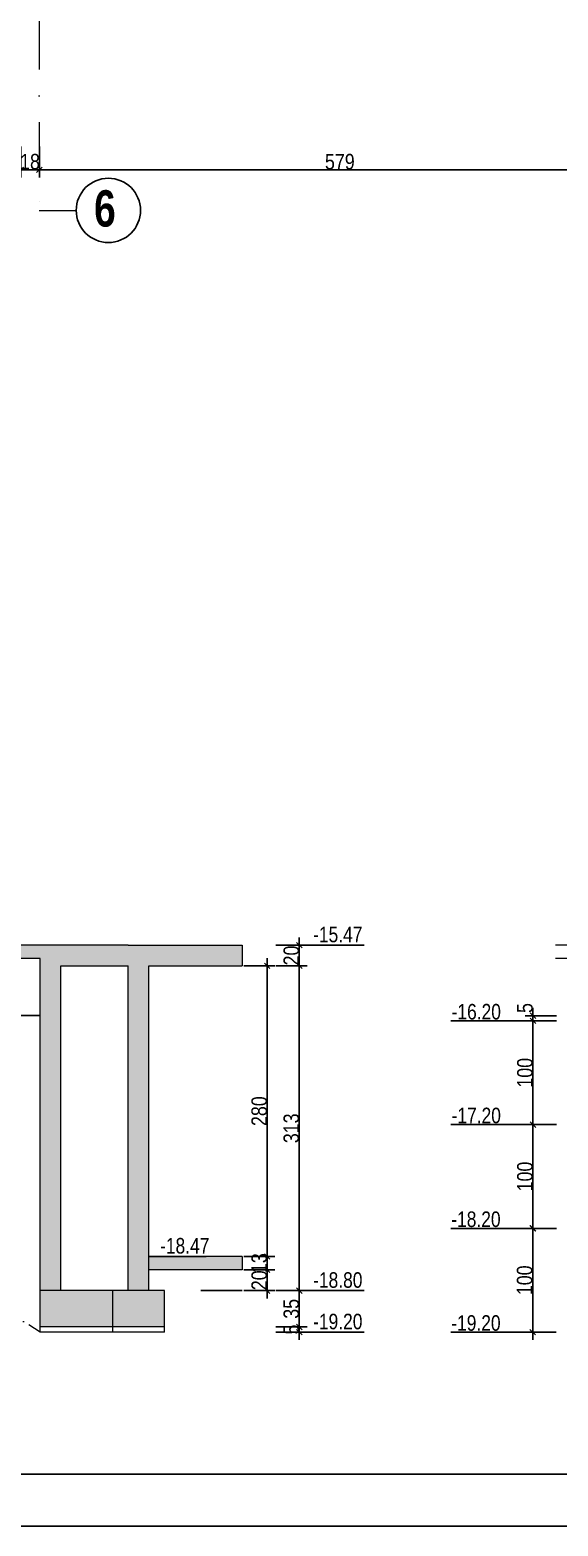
# Model space of a CAD drawing. Header units: centimetres. Extents: x 27441 to 36330, y -3271 to 929.
# Drawn here: x 30273 to 30782, y -3271 to -1829 of the extents above; entities that cross this region are included whole.
import ezdxf
from ezdxf.enums import TextEntityAlignment as Align

# ---------------------------------------------------------------- set-up
doc = ezdxf.new("R2010")
doc.units = ezdxf.units.CM
doc.header["$PDMODE"] = 1
doc.header["$PDSIZE"] = -2
doc.linetypes.add('CACHEX2', pattern=[19.05, 12.7, -6.35])
doc.linetypes.add('TIRETPTX2', pattern=[50.8, 25.4, -12.7, 0, -12.7])
for name, color, linetype in [('01_cote_gen', 4, 'Continuous'), ('01_linteaux', 2, 'Continuous'), ('01_poch_BN', 9, 'Continuous'), ('01_texte', 230, 'Continuous'), ('AA_COTES', 2, 'Continuous')]:
    doc.layers.add(name, color=color, linetype=linetype)
doc.layers.add('01_murs_coup', color=5, linetype='Continuous', lineweight=60)
doc.layers.add('01_tram_axes', color=2, linetype='TIRETPTX2', lineweight=9)
doc.styles.add('impact', font='impact.ttf')
doc.styles.add('MATTE_TXT', font='arial.ttf')
doc.styles.add('STYLE2', font='ARIALN.TTF')
doc.dimstyles.new('JB50', dxfattribs={"dimscale": 0.1, "dimtxt": 150, "dimasz": 15, "dimexe": 0.1, "dimexo": 0.1, "dimgap": 0.09, "dimtad": 1, "dimdec": 1, "dimdsep": 46, "dimtxsty": 'STYLE2', "dimblk1": 'BOND_G', "dimblk2": 'BOND_D', "dimsah": 1, "dimcen": 1.5, "dimdle": 0.01, "dimse1": 1, "dimse2": 1, "dimclrd": 4, "dimclre": 2, "dimclrt": 6, "dimazin": 2, "dimtfac": 2.333333, "dimtdec": 1, "dimtix": 1, "dimtmove": 2, "dimatfit": 3, "dimldrblk": 'BOND_G', "dimfxl": 1, "dimtolj": 1, "dimtzin": 0, "dimarcsym": 0})

# ---------------------------------------------------------------- blocks, each defined once
blk = doc.blocks.new('BOND_G')
at = {"layer": 'AA_COTES', "color": 0}
for p, q in [((0, -5), (0, 15)), ((5, 0), (-5, 0)), ((1.77, 1.77), (-1.77, -1.77))]:
    blk.add_line(p, q, dxfattribs=at)
blk = doc.blocks.new('BOND_D')
at = {"layer": 'AA_COTES', "color": 0}
for p, q in [((5, 0), (-5, 0)), ((-1.77, -1.77), (1.77, 1.77)), ((0, 5), (0, -15))]:
    blk.add_line(p, q, dxfattribs=at)
blk = doc.blocks.new('*D1221')
at = {"layer": '01_cote_gen', "color": 4, "lineweight": -2, "transparency": 16777216}
blk.add_line((30859.9, -1963.5), (30283.9, -1963.5), dxfattribs=at)
at = {"layer": 'Defpoints', "color": 0, "lineweight": 0, "transparency": 16777216}
for p in [(30861.4, -1909.8), (30282.4, -1931), (30282.4, -1963.5)]:
    blk.add_point(p, dxfattribs=at)
at = {"layer": '01_cote_gen', "color": 4, "lineweight": -2, "transparency": 16777216, "xscale": 1.5, "yscale": 1.5, "zscale": 1.5, "rotation": 180}
blk.add_blockref('BOND_D', (30282.4, -1963.5), dxfattribs=at)
at = {"layer": '01_cote_gen', "color": 4, "lineweight": -2, "transparency": 16777216, "xscale": 1.5, "yscale": 1.5, "zscale": 1.5}
blk.add_blockref('BOND_G', (30861.4, -1963.5), dxfattribs=at)
at = {"layer": '01_cote_gen', "color": 6, "lineweight": 0, "transparency": 16777216, "insert": (30571.9, -1955.8), "char_height": 15, "attachment_point": 5, "style": 'STYLE2'}
blk.add_mtext('\\A1;579', dxfattribs=at)
blk = doc.blocks.new('*D1222')
at = {"layer": '01_cote_gen', "color": 4, "lineweight": -2, "transparency": 16777216}
blk.add_line((30280.9, -1963.5), (30265.9, -1963.5), dxfattribs=at)
at = {"layer": 'Defpoints', "color": 0, "lineweight": 0, "transparency": 16777216}
for p in [(30282.4, -1931), (30264.4, -1935.7), (30264.4, -1963.5)]:
    blk.add_point(p, dxfattribs=at)
at = {"layer": '01_cote_gen', "color": 4, "lineweight": -2, "transparency": 16777216, "xscale": 1.5, "yscale": 1.5, "zscale": 1.5, "rotation": 180}
blk.add_blockref('BOND_D', (30264.4, -1963.5), dxfattribs=at)
at = {"layer": '01_cote_gen', "color": 4, "lineweight": -2, "transparency": 16777216, "xscale": 1.5, "yscale": 1.5, "zscale": 1.5}
blk.add_blockref('BOND_G', (30282.4, -1963.5), dxfattribs=at)
at = {"layer": '01_cote_gen', "color": 6, "lineweight": 0, "transparency": 16777216, "insert": (30273.4, -1955.8), "char_height": 15, "attachment_point": 5, "style": 'STYLE2'}
blk.add_mtext('\\A1;18', dxfattribs=at)
blk = doc.blocks.new('*D1313')
at = {"layer": '01_cote_gen', "color": 4, "lineweight": -2, "transparency": 16777216}
for p, q in [((30501.9, -3009.3), (30501.9, -3007.8)), ((30501.9, -3023.8), (30501.9, -3010.8)), ((30501.9, -3025.3), (30501.9, -3026.8))]:
    blk.add_line(p, q, dxfattribs=at)
at = {"layer": 'Defpoints', "color": 0, "lineweight": 0, "transparency": 16777216}
for p in [(30477.7, -3010.8), (30501.9, -3010.8), (30477.7, -3023.8)]:
    blk.add_point(p, dxfattribs=at)
at = {"layer": '01_cote_gen', "color": 4, "lineweight": -2, "transparency": 16777216, "xscale": 1.5, "yscale": 1.5, "zscale": 1.5}
for name, p, rotation in [('BOND_D', (30501.9, -3010.8), 270), ('BOND_G', (30501.9, -3023.8), 90)]:
    blk.add_blockref(name, p, dxfattribs=dict(at, rotation=rotation))
at = {"layer": '01_cote_gen', "color": 6, "lineweight": 0, "transparency": 16777216, "insert": (30494.3, -3017.3), "char_height": 15, "attachment_point": 5, "rotation": 90, "style": 'STYLE2'}
blk.add_mtext('\\A1;13', dxfattribs=at)
blk = doc.blocks.new('*D1314')
at = {"layer": '01_cote_gen', "color": 4, "lineweight": -2, "transparency": 16777216}
blk.add_line((30532.8, -2732.3), (30532.8, -3042.3), dxfattribs=at)
at = {"layer": 'Defpoints', "color": 0, "lineweight": 0, "transparency": 16777216}
for p in [(30510.3, -2730.8), (30477.7, -3043.8), (30532.8, -3043.8)]:
    blk.add_point(p, dxfattribs=at)
at = {"layer": '01_cote_gen', "color": 4, "lineweight": -2, "transparency": 16777216, "xscale": 1.5, "yscale": 1.5, "zscale": 1.5}
for name, p, rotation in [('BOND_G', (30532.8, -2730.8), 90), ('BOND_D', (30532.8, -3043.8), 270)]:
    blk.add_blockref(name, p, dxfattribs=dict(at, rotation=rotation))
at = {"layer": '01_cote_gen', "color": 6, "lineweight": 0, "transparency": 16777216, "insert": (30525.2, -2887.3), "char_height": 15, "attachment_point": 5, "rotation": 90, "style": 'STYLE2'}
blk.add_mtext('\\A1;313', dxfattribs=at)
blk = doc.blocks.new('*D1300')
at = {"layer": '01_cote_gen', "color": 4, "lineweight": -2, "transparency": 16777216}
for p, q in [((30532.8, -3077.3), (30532.8, -3075.8)), ((30532.8, -3083.8), (30532.8, -3078.8)), ((30532.8, -3085.3), (30532.8, -3086.8))]:
    blk.add_line(p, q, dxfattribs=at)
at = {"layer": 'Defpoints', "color": 0, "lineweight": 0, "transparency": 16777216}
for p in [(30510.3, -3078.8), (30510.3, -3083.8), (30532.8, -3078.8)]:
    blk.add_point(p, dxfattribs=at)
at = {"layer": '01_cote_gen', "color": 4, "lineweight": -2, "transparency": 16777216, "xscale": 1.5, "yscale": 1.5, "zscale": 1.5}
for name, p, rotation in [('BOND_D', (30532.8, -3078.8), 270), ('BOND_G', (30532.8, -3083.8), 90)]:
    blk.add_blockref(name, p, dxfattribs=dict(at, rotation=rotation))
at = {"layer": '01_cote_gen', "color": 6, "lineweight": 0, "transparency": 16777216, "insert": (30525.2, -3081.3), "char_height": 15, "attachment_point": 5, "rotation": 90, "style": 'STYLE2'}
blk.add_mtext('\\A1;5', dxfattribs=at)
blk = doc.blocks.new('*D1316')
at = {"layer": '01_cote_gen', "color": 4, "lineweight": -2, "transparency": 16777216}
blk.add_line((30532.8, -3045.3), (30532.8, -3077.3), dxfattribs=at)
at = {"layer": 'Defpoints', "color": 0, "lineweight": 0, "transparency": 16777216}
for p in [(30477.7, -3043.8), (30510.3, -3078.8), (30532.8, -3078.8)]:
    blk.add_point(p, dxfattribs=at)
at = {"layer": '01_cote_gen', "color": 4, "lineweight": -2, "transparency": 16777216, "xscale": 1.5, "yscale": 1.5, "zscale": 1.5}
for name, p, rotation in [('BOND_G', (30532.8, -3043.8), 90), ('BOND_D', (30532.8, -3078.8), 270)]:
    blk.add_blockref(name, p, dxfattribs=dict(at, rotation=rotation))
at = {"layer": '01_cote_gen', "color": 6, "lineweight": 0, "transparency": 16777216, "insert": (30525.2, -3061.3), "char_height": 15, "attachment_point": 5, "rotation": 90, "style": 'STYLE2'}
blk.add_mtext('\\A1;35', dxfattribs=at)
blk = doc.blocks.new('*D1317')
at = {"layer": '01_cote_gen', "color": 4, "lineweight": -2, "transparency": 16777216}
blk.add_line((30501.9, -3025.3), (30501.9, -3042.3), dxfattribs=at)
at = {"layer": 'Defpoints', "color": 0, "lineweight": 0, "transparency": 16777216}
for p in [(30467.9, -3023.8), (30467.9, -3043.8), (30501.9, -3043.8)]:
    blk.add_point(p, dxfattribs=at)
at = {"layer": '01_cote_gen', "color": 4, "lineweight": -2, "transparency": 16777216, "xscale": 1.5, "yscale": 1.5, "zscale": 1.5}
for name, p, rotation in [('BOND_G', (30501.9, -3023.8), 90), ('BOND_D', (30501.9, -3043.8), 270)]:
    blk.add_blockref(name, p, dxfattribs=dict(at, rotation=rotation))
at = {"layer": '01_cote_gen', "color": 6, "lineweight": 0, "transparency": 16777216, "insert": (30494.3, -3033.8), "char_height": 15, "attachment_point": 5, "rotation": 90, "style": 'STYLE2'}
blk.add_mtext('\\A1;20', dxfattribs=at)
blk = doc.blocks.new('*D1319')
at = {"layer": '01_cote_gen', "color": 4, "lineweight": -2, "transparency": 16777216}
blk.add_line((30532.8, -2712.3), (30532.8, -2729.3), dxfattribs=at)
at = {"layer": 'Defpoints', "color": 0, "lineweight": 0, "transparency": 16777216}
for p in [(30477.7, -2710.8), (30361, -2730.8), (30532.8, -2730.8)]:
    blk.add_point(p, dxfattribs=at)
at = {"layer": '01_cote_gen', "color": 4, "lineweight": -2, "transparency": 16777216, "xscale": 1.5, "yscale": 1.5, "zscale": 1.5}
for name, p, rotation in [('BOND_G', (30532.8, -2710.8), 90), ('BOND_D', (30532.8, -2730.8), 270)]:
    blk.add_blockref(name, p, dxfattribs=dict(at, rotation=rotation))
at = {"layer": '01_cote_gen', "color": 6, "lineweight": 0, "transparency": 16777216, "insert": (30525.2, -2720.8), "char_height": 15, "attachment_point": 5, "rotation": 90, "style": 'STYLE2'}
blk.add_mtext('\\A1;20', dxfattribs=at)
blk = doc.blocks.new('*D1320')
at = {"layer": '01_cote_gen', "color": 4, "lineweight": -2, "transparency": 16777216}
blk.add_line((30501.9, -2732.3), (30501.9, -3009.3), dxfattribs=at)
at = {"layer": 'Defpoints', "color": 0, "lineweight": 0, "transparency": 16777216}
for p in [(30359.2, -2730.8), (30477.7, -3010.8), (30501.9, -3010.8)]:
    blk.add_point(p, dxfattribs=at)
at = {"layer": '01_cote_gen', "color": 4, "lineweight": -2, "transparency": 16777216, "xscale": 1.5, "yscale": 1.5, "zscale": 1.5}
for name, p, rotation in [('BOND_G', (30501.9, -2730.8), 90), ('BOND_D', (30501.9, -3010.8), 270)]:
    blk.add_blockref(name, p, dxfattribs=dict(at, rotation=rotation))
at = {"layer": '01_cote_gen', "color": 6, "lineweight": 0, "transparency": 16777216, "insert": (30494.3, -2870.8), "char_height": 15, "attachment_point": 5, "rotation": 90, "style": 'STYLE2'}
blk.add_mtext('\\A1;280', dxfattribs=at)
blk = doc.blocks.new('*D1335')
at = {"layer": '01_cote_gen', "color": 4, "lineweight": -2, "transparency": 16777216}
blk.add_line((30757.7, -3082.3), (30757.7, -2985.3), dxfattribs=at)
at = {"layer": 'Defpoints', "color": 0, "lineweight": 0, "transparency": 16777216}
for p in [(30757.7, -2983.8), (31125.3, -2983.8), (31160.9, -3083.8)]:
    blk.add_point(p, dxfattribs=at)
at = {"layer": '01_cote_gen', "color": 4, "lineweight": -2, "transparency": 16777216, "xscale": 1.5, "yscale": 1.5, "zscale": 1.5}
for name, p, rotation in [('BOND_D', (30757.7, -2983.8), 90), ('BOND_G', (30757.7, -3083.8), 270)]:
    blk.add_blockref(name, p, dxfattribs=dict(at, rotation=rotation))
at = {"layer": '01_cote_gen', "color": 6, "lineweight": 0, "transparency": 16777216, "insert": (30750, -3033.8), "char_height": 15, "attachment_point": 5, "rotation": 90, "style": 'STYLE2'}
blk.add_mtext('\\A1;100', dxfattribs=at)
blk = doc.blocks.new('*D1336')
at = {"layer": '01_cote_gen', "color": 4, "lineweight": -2, "transparency": 16777216}
blk.add_line((30758, -2982.3), (30758, -2885.3), dxfattribs=at)
at = {"layer": 'Defpoints', "color": 0, "lineweight": 0, "transparency": 16777216}
for p in [(30758, -2883.8), (30830.9, -2883.8), (31125.3, -2983.8)]:
    blk.add_point(p, dxfattribs=at)
at = {"layer": '01_cote_gen', "color": 4, "lineweight": -2, "transparency": 16777216, "xscale": 1.5, "yscale": 1.5, "zscale": 1.5}
for name, p, rotation in [('BOND_D', (30758, -2883.8), 90), ('BOND_G', (30758, -2983.8), 270)]:
    blk.add_blockref(name, p, dxfattribs=dict(at, rotation=rotation))
at = {"layer": '01_cote_gen', "color": 6, "lineweight": 0, "transparency": 16777216, "insert": (30750.3, -2933.8), "char_height": 15, "attachment_point": 5, "rotation": 90, "style": 'STYLE2'}
blk.add_mtext('\\A1;100', dxfattribs=at)
blk = doc.blocks.new('*D1337')
at = {"layer": '01_cote_gen', "color": 4, "lineweight": -2, "transparency": 16777216}
blk.add_line((30758, -2882.3), (30758, -2785.3), dxfattribs=at)
at = {"layer": 'Defpoints', "color": 0, "lineweight": 0, "transparency": 16777216}
for p in [(30758, -2783.8), (30784.3, -2783.8), (30830.9, -2883.8)]:
    blk.add_point(p, dxfattribs=at)
at = {"layer": '01_cote_gen', "color": 4, "lineweight": -2, "transparency": 16777216, "xscale": 1.5, "yscale": 1.5, "zscale": 1.5}
for name, p, rotation in [('BOND_D', (30758, -2783.8), 90), ('BOND_G', (30758, -2883.8), 270)]:
    blk.add_blockref(name, p, dxfattribs=dict(at, rotation=rotation))
at = {"layer": '01_cote_gen', "color": 6, "lineweight": 0, "transparency": 16777216, "insert": (30750.3, -2833.8), "char_height": 15, "attachment_point": 5, "rotation": 90, "style": 'STYLE2'}
blk.add_mtext('\\A1;100', dxfattribs=at)
blk = doc.blocks.new('*D1338')
at = {"layer": '01_cote_gen', "color": 4, "lineweight": -2, "transparency": 16777216}
blk.add_line((30758, -2782.3), (30758, -2780.3), dxfattribs=at)
at = {"layer": 'Defpoints', "color": 0, "lineweight": 0, "transparency": 16777216}
for p in [(30758, -2778.8), (30800.1, -2778.8), (30784.3, -2783.8)]:
    blk.add_point(p, dxfattribs=at)
at = {"layer": '01_cote_gen', "color": 4, "lineweight": -2, "transparency": 16777216, "xscale": 1.5, "yscale": 1.5, "zscale": 1.5}
for name, p, rotation in [('BOND_D', (30758, -2778.8), 90), ('BOND_G', (30758, -2783.8), 270)]:
    blk.add_blockref(name, p, dxfattribs=dict(at, rotation=rotation))
at = {"layer": '01_cote_gen', "color": 6, "lineweight": 0, "transparency": 16777216, "insert": (30750.3, -2771.4), "char_height": 15, "attachment_point": 5, "rotation": 90, "style": 'STYLE2'}
blk.add_mtext('\\A1;5', dxfattribs=at)

msp = doc.modelspace()

# ---------------------------------------------------------------- hatches: boundary and pattern name
at = {"layer": '01_poch_BN', "lineweight": 0}
h = msp.add_hatch(color=256, dxfattribs=at)
h.dxf.hatch_style = 1
h.paths.add_polyline_path([(30088.3, -2710.76), (29702.32, -2710.76), (29702.32, -2723.76), (30088.3, -2723.76)])
h.paths.add_polyline_path([(30108.3, -2669.84), (30088.3, -2669.84), (30088.3, -2743.76), (30108.3, -2743.76)])
h.paths.add_polyline_path([(30133.43, -2743.76), (30063.43, -2743.76), (30063.43, -2778.76), (30133.43, -2778.76)])
h.paths.add_polyline_path([(30283.03, -2710.76), (30108.3, -2710.76), (30108.3, -2723.76), (30283.03, -2723.76)])
h.paths.add_polyline_path([(30477.69, -2710.76), (30368.03, -2710.76), (30283.03, -2710.76), (30283.03, -2723.76), (30283.03, -3043.76), (30303.03, -3043.76), (30303.03, -2730.76), (30368.03, -2730.76), (30368.03, -3043.76), (30388.03, -3043.76), (30388.03, -2730.76), (30477.69, -2730.76)])
h.paths.add_polyline_path([(30403.03, -3043.76), (30353.03, -3043.76), (30353.03, -3078.76), (30403.03, -3078.76)])
h.paths.add_polyline_path([(30353.03, -3043.76), (30283.03, -3043.76), (30283.03, -3078.76), (30353.03, -3078.76)])
h.paths.add_polyline_path([(30477.69, -3010.76), (30388.03, -3010.76), (30388.03, -3023.76), (30477.69, -3023.76)], flags=17)

# ---------------------------------------------------------------- linework, layer by layer
at = {"layer": '01_cote_gen'}
msp.add_line((31824.58, -3270.69), (28490.72, -3270.69), dxfattribs=at)
at = {"layer": '01_linteaux', "linetype": 'CACHEX2', "lineweight": 18}
for p, q in [((31116.22, -2710.76), (30777.23, -2710.76)), ((31116.22, -2723.76), (30777.23, -2723.76))]:
    msp.add_line(p, q, dxfattribs=at)
at = {"layer": '01_linteaux'}
for p, q in [((30133.43, -2778.76), (30283.03, -2778.76)), ((30438.03, -3043.76), (30477.69, -3043.76))]:
    msp.add_line(p, q, dxfattribs=at)
at = {"layer": '01_murs_coup', "lineweight": 18}
for p, q in [((30368.03, -2710.76), (30108.3, -2710.76)), ((30368.03, -2710.76), (30477.69, -2710.76)), ((30283.03, -2723.76), (30108.3, -2723.76)), ((30283.03, -3083.76), (30283.03, -2723.76)), ((30303.03, -2730.76), (30368.03, -2730.76)), ((30303.03, -3043.76), (30303.03, -2730.76)), ((30368.03, -3043.76), (30368.03, -2730.76)), ((30388.03, -3043.76), (30388.03, -2730.76)), ((30388.03, -2730.76), (30477.69, -2730.76)), ((30477.69, -3010.76), (30388.03, -3010.76)), ((30477.69, -3023.76), (30388.03, -3023.76)), ((30403.03, -3043.76), (30283.03, -3043.76)), ((30353.03, -3083.76), (30353.03, -3043.76)), ((30403.03, -3083.76), (30403.03, -3043.76)), ((30403.03, -3078.76), (30283.03, -3078.76)), ((30403.03, -3083.76), (30283.03, -3083.76))]:
    msp.add_line(p, q, dxfattribs=at)
at = {"layer": '01_poch_BN', "lineweight": 0}
for p, q in [((30477.69, -2710.76), (30477.69, -2730.76)), ((30477.69, -3010.76), (30477.69, -3023.76))]:
    msp.add_line(p, q, dxfattribs=at)
at = {"layer": '01_texte'}
for p, q in [((30540.33, -2710.76), (30595.37, -2710.76)), ((30750.47, -2783.76), (30678.97, -2783.76)), ((30750.47, -2883.76), (30678.97, -2883.76)), ((30750.15, -2983.76), (30678.97, -2983.76)), ((30388.03, -3010.76), (30443.07, -3010.76)), ((30540.33, -3043.76), (30595.37, -3043.76)), ((30540.33, -3083.76), (30595.37, -3083.76)), ((30750.15, -3083.76), (30678.97, -3083.76)), ((31774.58, -3220.69), (28490.72, -3220.69))]:
    msp.add_line(p, q, dxfattribs=at)
msp.add_circle((30348.89, -2002.64), 30.98, dxfattribs=at)
at = {"layer": '01_tram_axes', "ltscale": 2}
for p, q in [((30282.37, 828.27), (30282.37, -2002.64)), ((30282.37, -2002.64), (30317.91, -2002.64))]:
    msp.add_line(p, q, dxfattribs=at)
at = {"layer": '01_tram_axes', "ltscale": 0.5}
msp.add_line((30283.03, -3083.76), (29713.18, -2714.77), dxfattribs=at)

# ---------------------------------------------------------------- texts
at = {"layer": '01_texte', "style": 'impact'}
msp.add_text('6', height=35, dxfattribs=at).set_placement((30345.55, -2000.76), align=Align.MIDDLE_CENTER)
at = {"layer": '01_texte', "style": 'MATTE_TXT', "width": 0.8}
for s, p in [('-15.47', (30569.92, -2712.53)), ('-16.20', (30703.34, -2786.95)), ('-17.20', (30703.34, -2886.95)), ('-18.20', (30703.03, -2986.95)), ('-18.47', (30422.47, -3012.53)), ('-18.80', (30569.92, -3045.53)), ('-19.20', (30569.92, -3085.53)), ('-19.20', (30703.03, -3086.95))]:
    msp.add_text(s, height=15, dxfattribs=at).set_placement(p, align=Align.BOTTOM_CENTER)

# ---------------------------------------------------------------- dimensions: what is measured, and where the dimension line sits
at = {"layer": '01_cote_gen', "lineweight": 0}
for base, p1, p2, picture, middle in [((30282.37, -1963.47), (30861.37, -1909.83), (30282.37, -1930.96), '*D1221', (30571.87, -1955.81)), ((30264.37, -1963.47), (30282.37, -1930.96), (30264.37, -1935.65), '*D1222', (30273.37, -1955.81))]:
    dim = msp.add_linear_dim(base=base, p1=p1, p2=p2, dimstyle='JB50', dxfattribs=at)
    dim.commit()
    dim.dimension.update_dxf_attribs({"geometry": picture, "text_midpoint": middle})
for base, p1, p2, picture, middle in [((30532.83, -2730.76), (30477.69, -2710.76), (30360.96, -2730.76), '*D1319', (30525.16, -2720.76)), ((30501.93, -3010.76), (30359.17, -2730.76), (30477.69, -3010.76), '*D1320', (30494.26, -2870.76)), ((30532.83, -3043.76), (30510.33, -2730.76), (30477.69, -3043.76), '*D1314', (30525.16, -2887.26)), ((30757.97, -2783.76), (30830.94, -2883.76), (30784.29, -2783.76), '*D1337', (30750.3, -2833.76)), ((30757.97, -2883.76), (31125.32, -2983.76), (30830.94, -2883.76), '*D1336', (30750.3, -2933.76)), ((30757.65, -2983.76), (31160.95, -3083.76), (31125.32, -2983.76), '*D1335', (30749.99, -3033.76)), ((30501.93, -3010.76), (30477.69, -3023.76), (30477.69, -3010.76), '*D1313', (30494.26, -3017.26)), ((30501.93, -3043.76), (30467.94, -3023.76), (30467.94, -3043.76), '*D1317', (30494.26, -3033.76)), ((30532.83, -3078.76), (30477.69, -3043.76), (30510.33, -3078.76), '*D1316', (30525.16, -3061.26)), ((30532.83, -3078.76), (30510.33, -3083.76), (30510.33, -3078.76), '*D1300', (30525.19, -3081.26))]:
    dim = msp.add_linear_dim(base=base, p1=p1, p2=p2, angle=90, dimstyle='JB50', dxfattribs=at)
    dim.commit()
    dim.dimension.update_dxf_attribs({"geometry": picture, "text_midpoint": middle})
dim = msp.add_linear_dim(base=(30757.97, -2778.76), p1=(30784.29, -2783.76), p2=(30800.06, -2778.76), angle=90, dimstyle='JB50', dxfattribs=at)
dim.commit()
dim.dimension.update_dxf_attribs({"geometry": '*D1338', "text_midpoint": (30750.33, -2771.36), "dimtype": 160})

doc.saveas('drawing.dxf')
